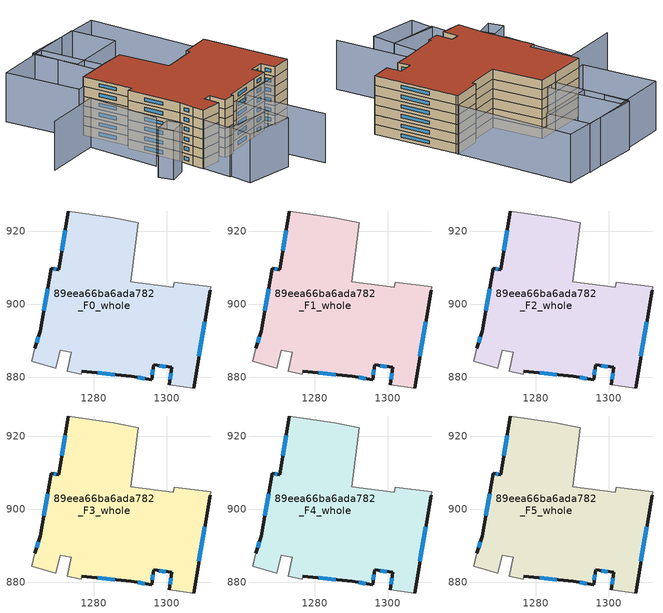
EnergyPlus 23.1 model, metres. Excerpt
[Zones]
89eea66ba6ada782_F0_whole
 floor ground (EU_floor_Construction): 1292.21,922.36 1290.11,906.13 1301.81,904.64 1302.08,905.92 1312.14,904.75 1311.98,903.83 1307.38,876.99 1300.73,877.86 1301.39,882.62 1296.43,883.31 1295.87,879.29 1290.27,880.16 1276.66,881.58 1276.55,880.71 1272.74,881.58 1273.79,886.84 1270.86,887.36 1269.59,882.41 1262.98,884.36 1263.86,887.87 1265.35,892.6 1268.32,909.82 1270.38,909.46 1272.99,925.53 1285.38,923.62 z0
 wall outside (EU_wall_Construction): 1307.38,876.99 1311.98,903.83 / 1276.66,881.58 1290.27,880.16 1295.87,879.29 1296.43,883.31 1301.39,882.62 1300.73,877.86 / 1272.99,925.53 1270.38,909.46 1268.32,909.82 1265.35,892.6 1263.86,887.87 z0:3
 wall adiabatic (EU_wall_Construction): 1311.98,903.83 1312.14,904.75 1302.08,905.92 1301.81,904.64 1290.11,906.13 1292.21,922.36 1285.38,923.62 1272.99,925.53 / 1300.73,877.86 1307.38,876.99 / 1263.86,887.87 1262.98,884.36 1269.59,882.41 1270.86,887.36 1273.79,886.84 1272.74,881.58 1276.55,880.71 1276.66,881.58 z0:3
 window (EU_Window_Construction): 1308.87,885.72 1310.48,895.1 / 1301.17,881.07 1300.94,879.4 / 1298.04,883.08 1299.78,882.84 / 1296.05,880.59 1296.25,882 / 1292.09,879.87 1294.05,879.57 / 1281.09,881.11 1285.84,880.62 / 1264.87,891.06 1264.34,889.4 / 1267.35,904.22 1266.32,898.2 / 1269.71,909.57 1268.99,909.7 / 1272.14,920.3 1271.23,914.68 z0.98:2.02
89eea66ba6ada782_F1_whole
 floor to 89eea66ba6ada782_F0_whole (EU_floor_Construction): 1292.21,922.36 1290.11,906.13 1301.81,904.64 1302.08,905.92 1312.14,904.75 1311.98,903.83 1307.38,876.99 1300.73,877.86 1301.39,882.62 1296.43,883.31 1295.87,879.29 1290.27,880.16 1276.66,881.58 1276.55,880.71 1272.74,881.58 1273.79,886.84 1270.86,887.36 1269.59,882.41 1262.98,884.36 1263.86,887.87 1265.35,892.6 1268.32,909.82 1270.38,909.46 1272.99,925.53 1285.38,923.62 z3
 wall outside (EU_wall_Construction): 1307.38,876.99 1311.98,903.83 / 1276.66,881.58 1290.27,880.16 1295.87,879.29 1296.43,883.31 1301.39,882.62 1300.73,877.86 / 1272.99,925.53 1270.38,909.46 1268.32,909.82 1265.35,892.6 1263.86,887.87 z3:6
 wall adiabatic (EU_wall_Construction): 1311.98,903.83 1312.14,904.75 1302.08,905.92 1301.81,904.64 1290.11,906.13 1292.21,922.36 1285.38,923.62 1272.99,925.53 / 1300.73,877.86 1307.38,876.99 / 1263.86,887.87 1262.98,884.36 1269.59,882.41 1270.86,887.36 1273.79,886.84 1272.74,881.58 1276.55,880.71 1276.66,881.58 z3:6
 window (EU_Window_Construction): 1308.87,885.72 1310.48,895.1 / 1301.17,881.07 1300.94,879.4 / 1298.04,883.08 1299.78,882.84 / 1296.05,880.59 1296.25,882 / 1292.09,879.87 1294.05,879.57 / 1281.09,881.11 1285.84,880.62 / 1264.87,891.06 1264.34,889.4 / 1267.35,904.22 1266.32,898.2 / 1269.71,909.57 1268.99,909.7 / 1272.14,920.3 1271.23,914.68 z3.98:5.02
89eea66ba6ada782_F2_whole
 floor to 89eea66ba6ada782_F1_whole (EU_floor_Construction): 1292.21,922.36 1290.11,906.13 1301.81,904.64 1302.08,905.92 1312.14,904.75 1311.98,903.83 1307.38,876.99 1300.73,877.86 1301.39,882.62 1296.43,883.31 1295.87,879.29 1290.27,880.16 1276.66,881.58 1276.55,880.71 1272.74,881.58 1273.79,886.84 1270.86,887.36 1269.59,882.41 1262.98,884.36 1263.86,887.87 1265.35,892.6 1268.32,909.82 1270.38,909.46 1272.99,925.53 1285.38,923.62 z6
 wall outside (EU_wall_Construction): 1307.38,876.99 1311.98,903.83 / 1276.66,881.58 1290.27,880.16 1295.87,879.29 1296.43,883.31 1301.39,882.62 1300.73,877.86 / 1272.99,925.53 1270.38,909.46 1268.32,909.82 1265.35,892.6 1263.86,887.87 z6:9
 wall adiabatic (EU_wall_Construction): 1311.98,903.83 1312.14,904.75 1302.08,905.92 1301.81,904.64 1290.11,906.13 1292.21,922.36 1285.38,923.62 1272.99,925.53 / 1300.73,877.86 1307.38,876.99 / 1263.86,887.87 1262.98,884.36 1269.59,882.41 1270.86,887.36 1273.79,886.84 1272.74,881.58 1276.55,880.71 1276.66,881.58 z6:9
 window (EU_Window_Construction): 1308.87,885.72 1310.48,895.1 / 1301.17,881.07 1300.94,879.4 / 1298.04,883.08 1299.78,882.84 / 1296.05,880.59 1296.25,882 / 1292.09,879.87 1294.05,879.57 / 1281.09,881.11 1285.84,880.62 / 1264.87,891.06 1264.34,889.4 / 1267.35,904.22 1266.32,898.2 / 1269.71,909.57 1268.99,909.7 / 1272.14,920.3 1271.23,914.68 z6.98:8.02
89eea66ba6ada782_F3_whole
 floor to 89eea66ba6ada782_F2_whole (EU_floor_Construction): 1292.21,922.36 1290.11,906.13 1301.81,904.64 1302.08,905.92 1312.14,904.75 1311.98,903.83 1307.38,876.99 1300.73,877.86 1301.39,882.62 1296.43,883.31 1295.87,879.29 1290.27,880.16 1276.66,881.58 1276.55,880.71 1272.74,881.58 1273.79,886.84 1270.86,887.36 1269.59,882.41 1262.98,884.36 1263.86,887.87 1265.35,892.6 1268.32,909.82 1270.38,909.46 1272.99,925.53 1285.38,923.62 z9
 wall outside (EU_wall_Construction): 1307.38,876.99 1311.98,903.83 / 1276.66,881.58 1290.27,880.16 1295.87,879.29 1296.43,883.31 1301.39,882.62 1300.73,877.86 / 1272.99,925.53 1270.38,909.46 1268.32,909.82 1265.35,892.6 1263.86,887.87 z9:12
 wall adiabatic (EU_wall_Construction): 1311.98,903.83 1312.14,904.75 1302.08,905.92 1301.81,904.64 1290.11,906.13 1292.21,922.36 1285.38,923.62 1272.99,925.53 / 1300.73,877.86 1307.38,876.99 / 1263.86,887.87 1262.98,884.36 1269.59,882.41 1270.86,887.36 1273.79,886.84 1272.74,881.58 1276.55,880.71 1276.66,881.58 z9:12
 window (EU_Window_Construction): 1308.87,885.72 1310.48,895.1 / 1301.17,881.07 1300.94,879.4 / 1298.04,883.08 1299.78,882.84 / 1296.05,880.59 1296.25,882 / 1292.09,879.87 1294.05,879.57 / 1281.09,881.11 1285.84,880.62 / 1264.87,891.06 1264.34,889.4 / 1267.35,904.22 1266.32,898.2 / 1269.71,909.57 1268.99,909.7 / 1272.14,920.3 1271.23,914.68 z9.98:11.02
89eea66ba6ada782_F4_whole
 floor to 89eea66ba6ada782_F3_whole (EU_floor_Construction): 1292.21,922.36 1290.11,906.13 1301.81,904.64 1302.08,905.92 1312.14,904.75 1311.98,903.83 1307.38,876.99 1300.73,877.86 1301.39,882.62 1296.43,883.31 1295.87,879.29 1290.27,880.16 1276.66,881.58 1276.55,880.71 1272.74,881.58 1273.79,886.84 1270.86,887.36 1269.59,882.41 1262.98,884.36 1263.86,887.87 1265.35,892.6 1268.32,909.82 1270.38,909.46 1272.99,925.53 1285.38,923.62 z12
 wall outside (EU_wall_Construction): 1307.38,876.99 1311.98,903.83 / 1276.66,881.58 1290.27,880.16 1295.87,879.29 1296.43,883.31 1301.39,882.62 1300.73,877.86 / 1272.99,925.53 1270.38,909.46 1268.32,909.82 1265.35,892.6 1263.86,887.87 z12:15
 wall adiabatic (EU_wall_Construction): 1311.98,903.83 1312.14,904.75 1302.08,905.92 1301.81,904.64 1290.11,906.13 1292.21,922.36 1285.38,923.62 1272.99,925.53 / 1300.73,877.86 1307.38,876.99 / 1263.86,887.87 1262.98,884.36 1269.59,882.41 1270.86,887.36 1273.79,886.84 1272.74,881.58 1276.55,880.71 1276.66,881.58 z12:15
 window (EU_Window_Construction): 1308.87,885.72 1310.48,895.1 / 1301.17,881.07 1300.94,879.4 / 1298.04,883.08 1299.78,882.84 / 1296.05,880.59 1296.25,882 / 1292.09,879.87 1294.05,879.57 / 1281.09,881.11 1285.84,880.62 / 1264.87,891.06 1264.34,889.4 / 1267.35,904.22 1266.32,898.2 / 1269.71,909.57 1268.99,909.7 / 1272.14,920.3 1271.23,914.68 z12.98:14.02
89eea66ba6ada782_F5_whole
 floor to 89eea66ba6ada782_F4_whole (EU_floor_Construction): 1292.21,922.36 1290.11,906.13 1301.81,904.64 1302.08,905.92 1312.14,904.75 1311.98,903.83 1307.38,876.99 1300.73,877.86 1301.39,882.62 1296.43,883.31 1295.87,879.29 1290.27,880.16 1276.66,881.58 1276.55,880.71 1272.74,881.58 1273.79,886.84 1270.86,887.36 1269.59,882.41 1262.98,884.36 1263.86,887.87 1265.35,892.6 1268.32,909.82 1270.38,909.46 1272.99,925.53 1285.38,923.62 z15
 wall outside (EU_wall_Construction): 1307.38,876.99 1311.98,903.83 / 1276.66,881.58 1290.27,880.16 1295.87,879.29 1296.43,883.31 1301.39,882.62 1300.73,877.86 / 1272.99,925.53 1270.38,909.46 1268.32,909.82 1265.35,892.6 1263.86,887.87 z15:18
 wall adiabatic (EU_wall_Construction): 1311.98,903.83 1312.14,904.75 1302.08,905.92 1301.81,904.64 1290.11,906.13 1292.21,922.36 1285.38,923.62 1272.99,925.53 / 1300.73,877.86 1307.38,876.99 / 1263.86,887.87 1262.98,884.36 1269.59,882.41 1270.86,887.36 1273.79,886.84 1272.74,881.58 1276.55,880.71 1276.66,881.58 z15:18
 window (EU_Window_Construction): 1308.87,885.72 1310.48,895.1 / 1301.17,881.07 1300.94,879.4 / 1298.04,883.08 1299.78,882.84 / 1296.05,880.59 1296.25,882 / 1292.09,879.87 1294.05,879.57 / 1281.09,881.11 1285.84,880.62 / 1264.87,891.06 1264.34,889.4 / 1267.35,904.22 1266.32,898.2 / 1269.71,909.57 1268.99,909.7 / 1272.14,920.3 1271.23,914.68 z15.98:17.02
 roof outside (EU_roof_Construction): 1307.38,876.99 1311.98,903.83 1312.14,904.75 1302.08,905.92 1301.81,904.64 1290.11,906.13 1292.21,922.36 1285.38,923.62 1272.99,925.53 1270.38,909.46 1268.32,909.82 1265.35,892.6 1263.86,887.87 1262.98,884.36 1269.59,882.41 1270.86,887.36 1273.79,886.84 1272.74,881.58 1276.55,880.71 1276.66,881.58 1290.27,880.16 1295.87,879.29 1296.43,883.31 1301.39,882.62 1300.73,877.86 z18
shading: 1280.4,854.05 1284.74,880.68 / 1284.74,880.68 1307.38,876.99 / 1265.47,920.22 1259.28,897.42 / 1265.93,920.15 1245.67,922.96 / 1276.07,869.97 1273.54,862.61 / 1273.54,862.61 1258.21,867.88 / 1258.21,867.88 1260.74,875.24 / 1260.74,875.24 1276.07,869.97 / 1276.22,869.92 1260.08,874.83 / 1260.08,874.83 1264.59,889.64 / 1264.59,889.64 1280.73,884.73 / 1280.73,884.73 1276.22,869.92 / 1258.27,889.01 1252.1,889.03 / 1252.1,889.03 1252.11,893.76 / 1252.11,893.76 1258.28,893.75 / 1258.28,893.75 1258.27,889.01 / 1319.75,942.53 1311.55,901.81 / 1311.55,901.81 1282.18,907.73 / 1282.18,907.73 1290.38,948.45 / 1290.38,948.45 1319.75,942.53 / 1270.44,925.77 1273.9,949.81 / 1273.9,949.81 1293.26,947.03 / 1293.26,947.03 1289.81,922.98 / 1289.81,922.98 1270.44,925.77 / 1308.03,930.25 1287.66,933.36 / 1287.66,933.36 1289.87,947.82 / 1289.87,947.82 1310.24,944.71 / 1310.24,944.71 1308.03,930.25 z0:15
[Building]
EU S2 Campaign: North Axis=0; Terrain=City; Solar Distribution=FullExterior
[Site:Location]
Bologna: Latitude=44.5; Longitude=11.25; Time Zone=1; Elevation=37
[SizingPeriod:WeatherFileDays]
AnnualSizingPeriod: Begin Month=1; Begin Day of Month=1; End Month=12; End Day of Month=31; Day of Week for Start Day=Monday; Use Weather File Daylight Saving Period=No; Use Weather File Rain and Snow Indicators=No
[MATERIAL]
EU_InternalMass_Material: Roughness=MediumRough; Thickness=0.1; Conductivity=1; Density=1800; Specific Heat=900; Thermal Absorptance=0.9; Solar Absorptance=0.7; Visible Absorptance=0.7
[MATERIAL:NOMASS] Roughness=MediumRough; Thermal Absorptance=0.9; Solar Absorptance=0.7; Visible Absorptance=0.7
Name | Thermal Resistance
EU_wall_NoMass | 0.905828
EU_roof_NoMass | 0.37593
EU_floor_NoMass | 0.67114
[WINDOWMATERIAL:SIMPLEGLAZINGSYSTEM]
EU_Window_SimpleGlazing: UFactor=4.52486; Solar Heat Gain Coefficient=0.85; Visible Transmittance=0.85
[CONSTRUCTION]
EU_wall_Construction: EU_wall_NoMass
EU_roof_Construction: EU_roof_NoMass
EU_floor_Construction: EU_floor_NoMass
EU_Window_Construction: EU_Window_SimpleGlazing
EU_InternalMass_Construction: EU_InternalMass_Material
[ZONE] Type=1; Multiplier=1; Ceiling Height=autocalculate; Volume=4396.73; Floor Area=autocalculate; Part of Total Floor Area=Yes
89eea66ba6ada782_F0_whole; 89eea66ba6ada782_F1_whole; 89eea66ba6ada782_F2_whole; 89eea66ba6ada782_F3_whole; 89eea66ba6ada782_F4_whole; 89eea66ba6ada782_F5_whole
[INTERNALMASS] Construction=EU_InternalMass_Construction; Surface Area=1251.05
Name | Zone or ZoneList
89eea66ba6ada782_F0_whole_EU_InternalMass | 89eea66ba6ada782_F0_whole
89eea66ba6ada782_F1_whole_EU_InternalMass | 89eea66ba6ada782_F1_whole
89eea66ba6ada782_F2_whole_EU_InternalMass | 89eea66ba6ada782_F2_whole
89eea66ba6ada782_F3_whole_EU_InternalMass | 89eea66ba6ada782_F3_whole
89eea66ba6ada782_F4_whole_EU_InternalMass | 89eea66ba6ada782_F4_whole
89eea66ba6ada782_F5_whole_EU_InternalMass | 89eea66ba6ada782_F5_whole
[OTHEREQUIPMENT] Fuel Type=Electricity; Design Level Calculation Method=Watts/Area; Power per Zone Floor Area=1; Fraction Latent=0; Fraction Radiant=0; Fraction Lost=0; Carbon Dioxide Generation Rate=0; EndUse Subcategory=EU_Step8_InternalGains
Name | Zone or ZoneList or Space or SpaceList | Schedule
EU_Step8_InternalGain_89eea66ba6ada782_F0_whole_f000 | 89eea66ba6ada782_F0_whole | EU_Step8_GainSchedule_89eea66ba6ada782_F0_whole_f000
EU_Step8_InternalGain_89eea66ba6ada782_F1_whole_f000 | 89eea66ba6ada782_F1_whole | EU_Step8_GainSchedule_89eea66ba6ada782_F1_whole_f000
EU_Step8_InternalGain_89eea66ba6ada782_F2_whole_f000 | 89eea66ba6ada782_F2_whole | EU_Step8_GainSchedule_89eea66ba6ada782_F2_whole_f000
EU_Step8_InternalGain_89eea66ba6ada782_F3_whole_f000 | 89eea66ba6ada782_F3_whole | EU_Step8_GainSchedule_89eea66ba6ada782_F3_whole_f000
EU_Step8_InternalGain_89eea66ba6ada782_F4_whole_f000 | 89eea66ba6ada782_F4_whole | EU_Step8_GainSchedule_89eea66ba6ada782_F4_whole_f000
EU_Step8_InternalGain_89eea66ba6ada782_F5_whole_f000 | 89eea66ba6ada782_F5_whole | EU_Step8_GainSchedule_89eea66ba6ada782_F5_whole_f000
[ZONEVENTILATION:DESIGNFLOWRATE] Schedule=EU_AlwaysOn; Design Flow Rate Calculation Method=AirChanges/Hour; Air Changes per Hour=0.73129; Ventilation Type=Natural; Fan Pressure Rise=0; Fan Total Efficiency=1; Constant Term Coefficient=1; Temperature Term Coefficient=0; Velocity Term Coefficient=0; Velocity Squared Term Coefficient=0; Minimum Indoor Temperature=-100; Maximum Indoor Temperature=100; Delta Temperature=-100; Minimum Outdoor Temperature=-100; Maximum Outdoor Temperature=100; Maximum Wind Speed=40
Name | Zone or ZoneList or Space or SpaceList
EU_ConstantAir_89eea66ba6ada782_F0_whole | 89eea66ba6ada782_F0_whole
EU_ConstantAir_89eea66ba6ada782_F1_whole | 89eea66ba6ada782_F1_whole
EU_ConstantAir_89eea66ba6ada782_F2_whole | 89eea66ba6ada782_F2_whole
EU_ConstantAir_89eea66ba6ada782_F3_whole | 89eea66ba6ada782_F3_whole
EU_ConstantAir_89eea66ba6ada782_F4_whole | 89eea66ba6ada782_F4_whole
EU_ConstantAir_89eea66ba6ada782_F5_whole | 89eea66ba6ada782_F5_whole
[HVACTEMPLATE:THERMOSTAT] Constant Heating Setpoint=20; Constant Cooling Setpoint=50
EU_HeatOnly_89eea66ba6ada782_F0_whole; EU_HeatOnly_89eea66ba6ada782_F1_whole; EU_HeatOnly_89eea66ba6ada782_F2_whole; EU_HeatOnly_89eea66ba6ada782_F3_whole; EU_HeatOnly_89eea66ba6ada782_F4_whole; EU_HeatOnly_89eea66ba6ada782_F5_whole
[HVACTEMPLATE:ZONE:IDEALLOADSAIRSYSTEM] System Availability Schedule=EU_AlwaysOn; Maximum Heating Supply Air Temperature=50; Minimum Cooling Supply Air Temperature=13; Maximum Heating Supply Air Humidity Ratio=0.0156; Minimum Cooling Supply Air Humidity Ratio=0.0077; Heating Limit=NoLimit; Cooling Limit=NoLimit; Heating Availability Schedule=EU_AlwaysOn; Cooling Availability Schedule=EU_CoolingOff; Dehumidification Control Type=ConstantSensibleHeatRatio; Cooling Sensible Heat Ratio=0.7; Dehumidification Setpoint=60; Humidification Control Type=None; Humidification Setpoint=30; Outdoor Air Method=None; Outdoor Air Flow Rate per Person=0.00944; Outdoor Air Flow Rate per Zone Floor Area=0; Outdoor Air Flow Rate per Zone=0; Demand Controlled Ventilation Type=None; Outdoor Air Economizer Type=NoEconomizer; Heat Recovery Type=None; Sensible Heat Recovery Effectiveness=0.7; Latent Heat Recovery Effectiveness=0.65
Name | Template Thermostat
89eea66ba6ada782_F0_whole | EU_HeatOnly_89eea66ba6ada782_F0_whole
89eea66ba6ada782_F1_whole | EU_HeatOnly_89eea66ba6ada782_F1_whole
89eea66ba6ada782_F2_whole | EU_HeatOnly_89eea66ba6ada782_F2_whole
89eea66ba6ada782_F3_whole | EU_HeatOnly_89eea66ba6ada782_F3_whole
89eea66ba6ada782_F4_whole | EU_HeatOnly_89eea66ba6ada782_F4_whole
89eea66ba6ada782_F5_whole | EU_HeatOnly_89eea66ba6ada782_F5_whole
[SIZING:ZONE] Zone Cooling Design Supply Air Temperature Input Method=SupplyAirTemperature; Zone Cooling Design Supply Air Temperature=13; Zone Heating Design Supply Air Temperature Input Method=SupplyAirTemperature; Zone Heating Design Supply Air Temperature=50; Zone Cooling Design Supply Air Humidity Ratio=0.008; Zone Heating Design Supply Air Humidity Ratio=0.008; Cooling Design Air Flow Method=DesignDay; Cooling Design Air Flow Rate=0; Cooling Minimum Air Flow per Zone Floor Area=0.000762; Cooling Minimum Air Flow=0; Cooling Minimum Air Flow Fraction=0.2; Heating Design Air Flow Method=DesignDay; Heating Design Air Flow Rate=0; Heating Maximum Air Flow per Zone Floor Area=0.002032; Heating Maximum Air Flow=0.141576; Heating Maximum Air Flow Fraction=0.3; Account for Dedicated Outdoor Air System=No; Dedicated Outdoor Air System Control Strategy=NeutralSupplyAir; Dedicated Outdoor Air Low Setpoint Temperature for Design=autosize; Dedicated Outdoor Air High Setpoint Temperature for Design=autosize; Zone Load Sizing Method=Sensible Load Only No Latent Load; Zone Latent Cooling Design Supply Air Humidity Ratio Input Method=HumidityRatioDifference; Zone Cooling Design Supply Air Humidity Ratio Difference=0.005; Zone Latent Heating Design Supply Air Humidity Ratio Input Method=HumidityRatioDifference; Zone Humidification Design Supply Air Humidity Ratio Difference=0.005
89eea66ba6ada782_F0_whole; 89eea66ba6ada782_F1_whole; 89eea66ba6ada782_F2_whole; 89eea66ba6ada782_F3_whole; 89eea66ba6ada782_F4_whole; 89eea66ba6ada782_F5_whole
[SCHEDULE:CONSTANT]
Name | Hourly Value
EU_AlwaysOn | 1
EU_CoolingOff | 0
[SCHEDULE:FILE] Column Number=1; Rows to Skip at Top=0; Number of Hours of Data=8760; Column Separator=Comma; Interpolate to Timestep=No; Minutes per Item=60; Adjust Schedule for Daylight Savings=Yes
Name | File
EU_Step8_GainSchedule_89eea66ba6ada782_F0_whole_f000 | ../../schedules/89eea66ba6ada782/89eea66ba6ada782_F0_whole_f000_gain.csv
EU_Step8_GainSchedule_89eea66ba6ada782_F1_whole_f000 | ../../schedules/89eea66ba6ada782/89eea66ba6ada782_F1_whole_f000_gain.csv
EU_Step8_GainSchedule_89eea66ba6ada782_F2_whole_f000 | ../../schedules/89eea66ba6ada782/89eea66ba6ada782_F2_whole_f000_gain.csv
EU_Step8_GainSchedule_89eea66ba6ada782_F3_whole_f000 | ../../schedules/89eea66ba6ada782/89eea66ba6ada782_F3_whole_f000_gain.csv
EU_Step8_GainSchedule_89eea66ba6ada782_F4_whole_f000 | ../../schedules/89eea66ba6ada782/89eea66ba6ada782_F4_whole_f000_gain.csv
EU_Step8_GainSchedule_89eea66ba6ada782_F5_whole_f000 | ../../schedules/89eea66ba6ada782/89eea66ba6ada782_F5_whole_f000_gain.csv
